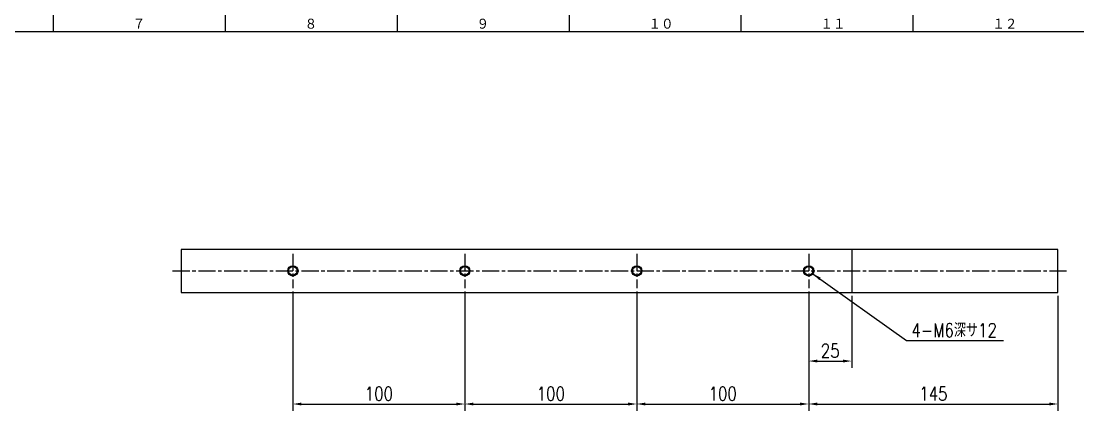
# Model space of a CAD drawing. Extents: x 0 to 1682, y 0 to 2376.
# Drawn here: x 601 to 1216, y 937 to 1164 of the extents above; entities that cross this region are included whole.
import ezdxf
from ezdxf.enums import TextEntityAlignment as Align

# ---------------------------------------------------------------- set-up
doc = ezdxf.new("R2010")
doc.units = 0
doc.header["$LTSCALE"] = 2
doc.header["$MEASUREMENT"] = 0
doc.linetypes.add('GEN7A', pattern=[7.5, 5, -0.75, 1, -0.75])
doc.layers.get('DEFPOINTS').update_dxf_attribs({"linetype": 'CONTINUOUS'})
for name, color, linetype in [('2', 5, 'CONTINUOUS'), ('4', 3, 'CONTINUOUS'), ('5', 3, 'CONTINUOUS'), ('7A', 4, 'GEN7A'), ('RAHM2', 1, 'CONTINUOUS')]:
    doc.layers.add(name, color=color, linetype=linetype)
doc.styles.add('DIMENSION', font='monotxt.shx', dxfattribs={"bigfont": 'bigfont.shx'})
doc.styles.get("Standard").update_dxf_attribs({"font": 'romans.shx', "width": 0.8, "bigfont": 'extfont.shx'})
doc.dimstyles.new('GEN-ISO', dxfattribs={"dimscale": 2, "dimtxt": 4, "dimasz": 2.5, "dimexe": 2, "dimexo": 1, "dimgap": 1, "dimtad": 1, "dimdec": 3, "dimrnd": 0.001, "dimdsep": 46, "dimtxsty": 'Standard', "dimcen": 0, "dimclrt": 52, "dimadec": 0, "dimazin": 0, "dimtp": 0.1, "dimtm": 0.1, "dimtfac": 0.6, "dimtdec": 3, "dimtmove": 0, "dimatfit": 3, "dimfxl": 1, "dimarcsym": 0})

# ---------------------------------------------------------------- blocks, each defined once
blk = doc.blocks.new('1A1ﾌﾞﾋﾝ')
at = {"layer": 'RAHM2', "color": 5, "linetype": 'Continuous'}
for p, q in [((310, 584), (310, 579)), ((360, 584), (360, 579)), ((410, 584), (410, 579)), ((460, 584), (460, 579)), ((510, 584), (510, 579)), ((560, 584), (560, 579)), ((826, 579), (25, 579))]:
    blk.add_line(p, q, dxfattribs=at)
for s, height, p in [('７', 3.31, (333.1, 579.6)), ('８', 3.31, (383.1, 579.6)), ('９', 3.31, (433.1, 579.6)), ('１０', 3.311, (483.1, 579.6)), ('１１', 3.311, (533.1, 579.6)), ('１２', 3.311, (583.1, 579.6))]:
    blk.add_text(s, height=height, dxfattribs=at).set_placement(p)
at = {"layer": 'RAHM2', "color": 5, "linetype": 'Continuous', "width": 0.7}
for tag, p in [('HEADER3', (35, 566.01)), ('HEADER4', (54.75, 566)), ('HEADER15', (74.49, 566)), ('HEADER16', (94.43, 566))]:
    blk.add_attdef(tag, text='', height=6, dxfattribs=at).set_placement(p, align=Align.MIDDLE)
at = {"layer": 'RAHM2', "color": 7, "linetype": 'Continuous'}
blk.add_attdef('HEADER5', text='', height=2.5, dxfattribs=at).set_placement((63.69, 559.1), align=Align.BOTTOM_RIGHT)
for tag, height, width, p in [('HEADER1', 5, 0.9, (775.12, 45.15)), ('HEADER7', 5, 0.8, (590.38, 40.8)), ('GEN-TITLE-SCA', 4, 0.85, (677.79, 40.85)), ('HEADER2', 6, 0.9, (774.89, 36.68)), ('HEADER11', 3.2, 0.63, (46.91, 24.38)), ('HEADER9', 3.33, 0.8, (71.4, 24.2)), ('HEADER10', 3.5, 0.8, (92.57, 24.22)), ('HEADER14', 3.31, 0.8, (542.54, 17.82))]:
    blk.add_attdef(tag, text='', height=height, dxfattribs=dict(at, width=width)).set_placement(p, align=Align.MIDDLE)
at = {"layer": 'RAHM2', "color": 7, "linetype": 'Continuous', "width": 0.8}
blk.add_attdef('GEN-TITLE-DAT', text='', height=3.5, dxfattribs=at).set_placement((691.35, 39.1), align=Align.BOTTOM_LEFT)
at = {"layer": 'RAHM2', "color": 5, "linetype": 'Continuous'}
blk.add_attdef('HEADER6', text='', height=5.8, dxfattribs=at).set_placement((623.09, 17.9), align=Align.BOTTOM_RIGHT)
at = {"layer": 'RAHM2', "color": 5, "linetype": 'Continuous', "style": 'DIMENSION', "width": 1.2}
for tag, p in [('HEADER13', (629.56, 16.75)), ('HEADER12', (663.26, 16.72)), ('GEN-TITLE-DWG', (732.79, 16.74))]:
    blk.add_attdef(tag, text='', height=7.02, dxfattribs=at).set_placement(p, align=Align.BOTTOM_LEFT)
blk.add_attdef('HEADER8', text='', height=7.02, dxfattribs=at).set_placement((822.69, 16.71), align=Align.BOTTOM_RIGHT)
blk = doc.blocks.new('*D41')
at = {"layer": '5', "color": 0, "lineweight": -2, "transparency": 16777216}
for p, q in [((759.37, 1006.84), (759.37, 937.34)), ((859.37, 1006.84), (859.37, 937.34)), ((764.37, 941.34), (854.37, 941.34))]:
    blk.add_line(p, q, dxfattribs=at)
at = {"layer": '5', "color": 0, "transparency": 16777216}
for points in [[(764.37, 942.17), (764.37, 940.5), (759.37, 941.34)], [(854.37, 942.17), (854.37, 940.5), (859.37, 941.34)]]:
    blk.add_solid(points, dxfattribs=at)
at = {"layer": 'DEFPOINTS', "color": 0, "transparency": 16777216}
for p in [(759.37, 1008.84), (859.37, 1008.84), (859.37, 941.34)]:
    blk.add_point(p, dxfattribs=at)
at = {"layer": '5', "color": 52, "transparency": 16777216, "insert": (809.37, 947.34), "char_height": 8, "attachment_point": 5}
blk.add_mtext('100', dxfattribs=at)
blk = doc.blocks.new('*D42')
at = {"layer": '5', "color": 0, "lineweight": -2, "transparency": 16777216}
for p, q in [((859.37, 1006.84), (859.37, 937.34)), ((959.37, 1006.84), (959.37, 937.34)), ((864.37, 941.34), (954.37, 941.34))]:
    blk.add_line(p, q, dxfattribs=at)
at = {"layer": '5', "color": 0, "transparency": 16777216}
for points in [[(864.37, 942.17), (864.37, 940.5), (859.37, 941.34)], [(954.37, 942.17), (954.37, 940.5), (959.37, 941.34)]]:
    blk.add_solid(points, dxfattribs=at)
at = {"layer": 'DEFPOINTS', "color": 0, "transparency": 16777216}
for p in [(859.37, 1008.84), (959.37, 1008.84), (959.37, 941.34)]:
    blk.add_point(p, dxfattribs=at)
at = {"layer": '5', "color": 52, "transparency": 16777216, "insert": (909.37, 947.34), "char_height": 8, "attachment_point": 5}
blk.add_mtext('100', dxfattribs=at)
blk = doc.blocks.new('*D43')
at = {"layer": '5', "color": 0, "lineweight": -2, "transparency": 16777216}
for p, q in [((959.37, 1006.84), (959.37, 937.34)), ((1059.37, 1006.84), (1059.37, 937.34)), ((964.37, 941.34), (1054.37, 941.34))]:
    blk.add_line(p, q, dxfattribs=at)
at = {"layer": '5', "color": 0, "transparency": 16777216}
for points in [[(964.37, 942.17), (964.37, 940.5), (959.37, 941.34)], [(1054.37, 942.17), (1054.37, 940.5), (1059.37, 941.34)]]:
    blk.add_solid(points, dxfattribs=at)
at = {"layer": 'DEFPOINTS', "color": 0, "transparency": 16777216}
for p in [(959.37, 1008.84), (1059.37, 1008.84), (1059.37, 941.34)]:
    blk.add_point(p, dxfattribs=at)
at = {"layer": '5', "color": 52, "transparency": 16777216, "insert": (1009.37, 947.34), "char_height": 8, "attachment_point": 5}
blk.add_mtext('100', dxfattribs=at)
blk = doc.blocks.new('*D44')
at = {"layer": '5', "color": 0, "lineweight": -2, "transparency": 16777216}
for p, q in [((1059.37, 1006.84), (1059.37, 962.34)), ((1084.37, 1004.34), (1084.37, 962.34)), ((1064.37, 966.34), (1079.37, 966.34))]:
    blk.add_line(p, q, dxfattribs=at)
at = {"layer": '5', "color": 0, "transparency": 16777216}
for points in [[(1064.37, 967.17), (1064.37, 965.5), (1059.37, 966.34)], [(1079.37, 967.17), (1079.37, 965.5), (1084.37, 966.34)]]:
    blk.add_solid(points, dxfattribs=at)
at = {"layer": 'DEFPOINTS', "color": 0, "transparency": 16777216}
for p in [(1059.37, 1008.84), (1084.37, 1006.34), (1084.37, 966.34)]:
    blk.add_point(p, dxfattribs=at)
at = {"layer": '5', "color": 52, "transparency": 16777216, "insert": (1071.87, 972.34), "char_height": 8, "attachment_point": 5}
blk.add_mtext('25', dxfattribs=at)
blk = doc.blocks.new('*D45')
at = {"layer": '5', "color": 0, "lineweight": -2, "transparency": 16777216}
for p, q in [((1059.37, 1006.84), (1059.37, 937.34)), ((1204.37, 1004.34), (1204.37, 937.34)), ((1064.37, 941.34), (1199.37, 941.34))]:
    blk.add_line(p, q, dxfattribs=at)
at = {"layer": '5', "color": 0, "transparency": 16777216}
for points in [[(1064.37, 942.17), (1064.37, 940.5), (1059.37, 941.34)], [(1199.37, 942.17), (1199.37, 940.5), (1204.37, 941.34)]]:
    blk.add_solid(points, dxfattribs=at)
at = {"layer": 'DEFPOINTS', "color": 0, "transparency": 16777216}
for p in [(1059.37, 1008.84), (1204.37, 1006.34), (1204.37, 941.34)]:
    blk.add_point(p, dxfattribs=at)
at = {"layer": '5', "color": 52, "transparency": 16777216, "insert": (1131.87, 947.34), "char_height": 8, "attachment_point": 5}
blk.add_mtext('145', dxfattribs=at)

msp = doc.modelspace()

# ---------------------------------------------------------------- linework, layer by layer
at = {"layer": '2'}
for p, q in [((1204.37, 1031.3381), (694.37, 1031.3381)), ((694.37, 1031.3381), (694.37, 1006.3381)), ((1084.37, 1031.3381), (1084.37, 1006.3381)), ((1204.37, 1006.3381), (1204.37, 1031.3381)), ((694.37, 1006.3381), (1204.37, 1006.3381))]:
    msp.add_line(p, q, dxfattribs=at)
for centre in [(759.37, 1018.8381), (859.37, 1018.8381), (959.37, 1018.8381), (1059.37, 1018.8381)]:
    msp.add_circle(centre, 2.5, dxfattribs=at)
at = {"layer": '4'}
for centre in [(759.37, 1018.8381), (859.37, 1018.8381), (959.37, 1018.8381), (1059.37, 1018.8381)]:
    msp.add_circle(centre, 3, dxfattribs=at)
at = {"layer": '7A'}
for p, q in [((759.37, 1028.8381), (759.37, 1008.8381)), ((859.37, 1028.8381), (859.37, 1008.8381)), ((959.37, 1028.8381), (959.37, 1008.8381)), ((1059.37, 1028.8381), (1059.37, 1008.8381)), ((689.37, 1018.8381), (1209.37, 1018.8381))]:
    msp.add_line(p, q, dxfattribs=at)

# ---------------------------------------------------------------- block references
at = {"layer": '2', "xscale": 2, "yscale": 2, "zscale": 2}
msp.add_blockref('1A1ﾌﾞﾋﾝ', (0, 0), dxfattribs=at)

# ---------------------------------------------------------------- texts
at = {"layer": '5', "color": 52, "insert": (1119.135, 984.2996), "char_height": 8, "attachment_point": 4}
msp.add_mtext('4-M6深サ12', dxfattribs=at)

# ---------------------------------------------------------------- dimensions: what is measured, and where the dimension line sits
at = {"layer": '5'}
for base, p1, p2, picture, middle in [((859.37, 941.3381), (759.37, 1008.8381), (859.37, 1008.8381), '*D41', (809.37, 947.3381)), ((959.37, 941.3381), (859.37, 1008.8381), (959.37, 1008.8381), '*D42', (909.37, 947.3381)), ((1059.37, 941.3381), (959.37, 1008.8381), (1059.37, 1008.8381), '*D43', (1009.37, 947.3381)), ((1084.37, 966.3381), (1059.37, 1008.8381), (1084.37, 1006.3381), '*D44', (1071.87, 972.3381)), ((1204.37, 941.3381), (1059.37, 1008.8381), (1204.37, 1006.3381), '*D45', (1131.87, 947.3381))]:
    dim = msp.add_linear_dim(base=base, p1=p1, p2=p2, angle=180, dimstyle='GEN-ISO', dxfattribs=at)
    dim.commit()
    dim.dimension.update_dxf_attribs({"geometry": picture, "text_midpoint": middle})

# ---------------------------------------------------------------- leaders
at = {"layer": '5', "annotation_type": 0, "has_hookline": 1, "hookline_direction": 0, "text_width": 49.4933}
msp.add_leader([(1061.8274, 1017.1174), (1116.2807, 978.2996), (1121.2807, 978.2996)], dimstyle='GEN-ISO', dxfattribs=at)

doc.saveas('drawing.dxf')
